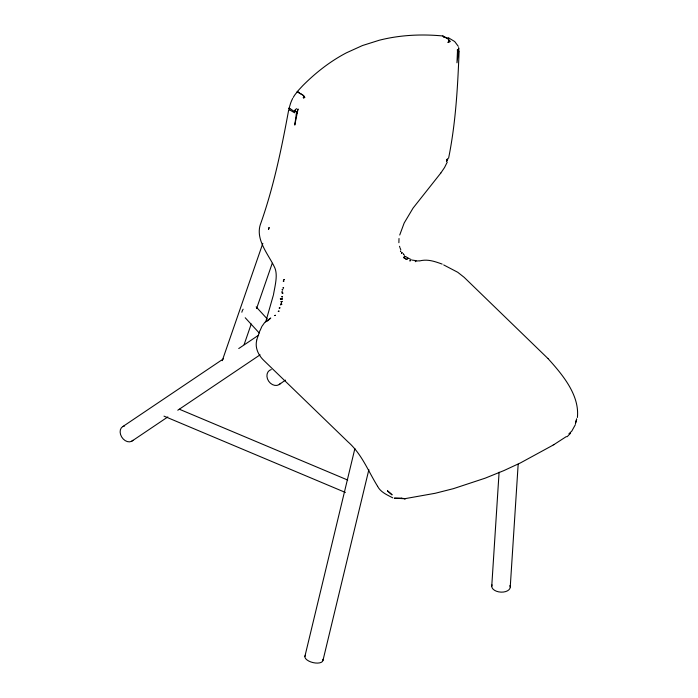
<?xml version="1.0" encoding="UTF-8"?>
<svg xmlns="http://www.w3.org/2000/svg" width="698" height="698" viewBox="0 0 698 698"><rect width="100%" height="100%" fill="white"/><g stroke="black" fill="none" stroke-linecap="round" stroke-linejoin="round"><path stroke-width="1.05" d="M288.989 108.618L289.356 107.762M459.101 51.129C457.748 86.473 455.794 122.002 448.884 156.762L448.552 158.341M491.741 586.276L499.096 472.206M510.247 586.966L518.169 464.205M288.667 110.057C281.643 148.124 273.825 186.253 260.965 222.845C254.194 239.205 269.21 255.119 274.951 268.172C277.874 275.562 275.012 285.805 273.476 294.669M399.012 238.515L398.881 242.712M256.777 340.118C254.7 347.744 258.504 355.448 264.001 360.604L347.927 441.808C361.808 454.023 367.968 470.679 377.374 485.921M265.711 321.935L273.284 295.42M281.913 304.319L280.657 304.084L281.285 304.293L281.695 301.588L282.35 301.361M289.147 108.504L289.321 107.893M289.051 108.932L289.181 107.85M296.371 112.5L296.484 112.02M304.904 656.338L354.889 448.544M322.956 660.5L368.867 469.667M289.557 106.715L290.508 103.522A17.127 8.097 -69.2 0 1 292.706 98.409M399.727 235.008L404.168 223.02L413.059 208.1L440.787 173.052M575.606 423.128L576.635 419.105M575.414 423.573L576.644 419.009M280.805 299.023L282.001 299.346L282.14 298.674L282.001 299.346L280.247 298.857L280.814 298.953M577.386 417.509C579.759 395.138 562.492 374.625 548.157 358.746M296.17 109.281L296.388 108.556M256.82 339.725L258.138 335.799M258.461 334.857L259.988 330.416M222.252 360.683L262.841 243.323M244.117 344.603L251.236 324.012M256.576 308.568L272.246 263.277M296.842 92.04L302.749 85.68C315.627 72.723 330.163 61.328 346.391 52.839L362.471 45.536L379.25 40.24C399.971 34.97 421.575 33.94 442.82 35.973L448.64 39.175L442.75 35.982M260.371 329.884L261.645 326.961M447.322 161.953L444.547 167.529L440.761 173.095M575.414 424.576L571.793 431.102L568.957 433.763M261.994 326.315L264.743 322.415L270.772 318.052M297.016 92.276L296.153 93.227A17.476 8.254 -69.2 0 0 293.23 97.45M570.563 433.196L567.212 436.66L566.209 436.66L553.784 444.705M267.386 321.08L270.519 318.244M279.252 384.528L285.438 380.113M122.944 426.487L223.369 358.894M238.742 348.538L258.653 335.145M131.643 441.293L167.825 416.933M177.781 410.232L260.11 354.82M552.441 445.49L554.064 444.539M552.694 445.341L520.411 462.931L503.956 470.565L485.25 478.147L453.43 488.652L435.22 493.277L404.404 498.765M392.738 497.822C387.861 495.248 380.523 492.265 377.609 486.305M419.515 260.956C427.49 258.853 434.479 261.34 442.157 264.097M417.064 260.982L418.887 260.834M411.811 260.057L416.505 260.703M179.334 409.22L347.709 480.05M163.995 416.139L345.405 492.456M408.103 258.12L410.965 259.473M443.684 264.926L457.74 272.281L464.091 277.272L548.043 358.615M447.915 37.456L454.703 41.54L458.281 46.312M405.494 256.436L407.885 257.955M404.491 255.363L403.688 254.342M256.149 306.876L267.212 318.899M245.216 317.756L259.22 332.981M403.034 253.496L403.557 254.194M400.12 248.113L400.792 249.675M399.518 246.272L399.858 247.362M458.752 48.52L458.612 47.787L458.813 48.816M509.915 585.526A9.266 5.505 3.7 0 1 501.059 592.14A9.266 5.505 3.7 0 1 492.038 584.854M443.553 37.177A17.476 13.061 -48.9 0 1 444.399 37.43M132.96 440.264A8.594 6.404 56.1 0 1 121.6 436.861A8.594 6.404 56.1 0 1 124.558 425.963M322.86 659.34A9.266 4.284 13.5 0 1 313.114 662.62A9.266 4.284 13.5 0 1 305.419 655.317M280.579 383.307A8.594 6.901 54.5 0 1 268.66 381.204A8.594 6.901 54.5 0 1 271.269 369.556M241.866 312.242A7.722 4.013 -42.6 0 1 243.14 309.205M448.849 39.803C447.994 42.116 449.468 41.95 448.849 39.803M457.478 51.224L456.972 62.82L458.717 50.544L457.958 50.701L458.603 52.088L457.382 49.523L457.679 51.861L457.408 50.439L457.478 51.224M283.859 279.706L284.452 279.488L283.859 279.706M401.943 252.432L401.463 253.487L401.943 252.432M281.861 292.017L282.446 292.104L281.861 292.017M283.301 281.093L283.894 281.024L283.301 281.093M282.995 287.977L283.597 287.855L282.995 287.977M296.432 113.224L294.774 125.073L298.046 108.94L296.38 114.359L296.982 112.491L296.432 113.224M281.783 296.772L282.385 296.886L281.783 296.772M449.931 41.103L449.8 41.784L449.931 41.103M294.8 111.767L294.591 112.797L289.408 109.761L289.661 108.356L294.8 111.767M296.955 111.959L296.694 113.076L296.955 111.959M282.166 289.775L282.751 289.836L282.166 289.775M447.139 159.249L446.467 161.325L447.139 159.249M447.688 159.048L447.435 159.886L447.688 159.048M289.618 108.556L289.33 109.909L289.644 108.565M295.42 110.65L295.367 109.403L295.42 110.65M282.262 293.204L282.882 293.09L282.262 293.204M295.079 110.554L294.879 111.418L295.088 110.563M268.608 229.206L269.062 227.592L268.608 229.206M281.015 301.754L281.695 301.588L281.015 301.754M274.733 315.557L275.405 315.322L274.733 315.557M458.752 49.61L458.551 50.291L458.752 49.61M280.526 304.747L281.233 304.546L280.526 304.747M279.226 308.054L279.924 307.879L279.226 308.054M278.301 311.325L278.973 311.107L278.301 311.325M404.378 256.602L404.116 257.143L404.404 256.62M402.851 255.058L402.851 255.058M303.333 97.371L303.525 97.921L303.333 97.371M400.748 251.106L400.434 251.594L400.748 251.106M448.011 42.246L448.744 42.351L448.011 42.246M303.543 95.574L304.145 97.24L304.511 96.856L303.543 95.574M304.747 97.231L304.267 97.807L304.773 97.266M297.872 91.804L297.4 91.9L297.872 91.804M302.88 95.076L297.662 92.031L302.88 95.076M404.788 257.056L404.29 257.326L404.788 257.056M407.536 258.81L407.047 259.08L407.562 258.827M410.345 260.651L409.752 260.904L410.38 260.668M415.816 261.41L415.223 261.654L415.834 261.427M401.324 498.154L394.3 498.189L405.398 498.765L401.324 498.154M391.997 494.786L387.451 490.807L391.997 494.786M406.445 259.333L403.688 257.579L406.445 259.333"/></g></svg>
